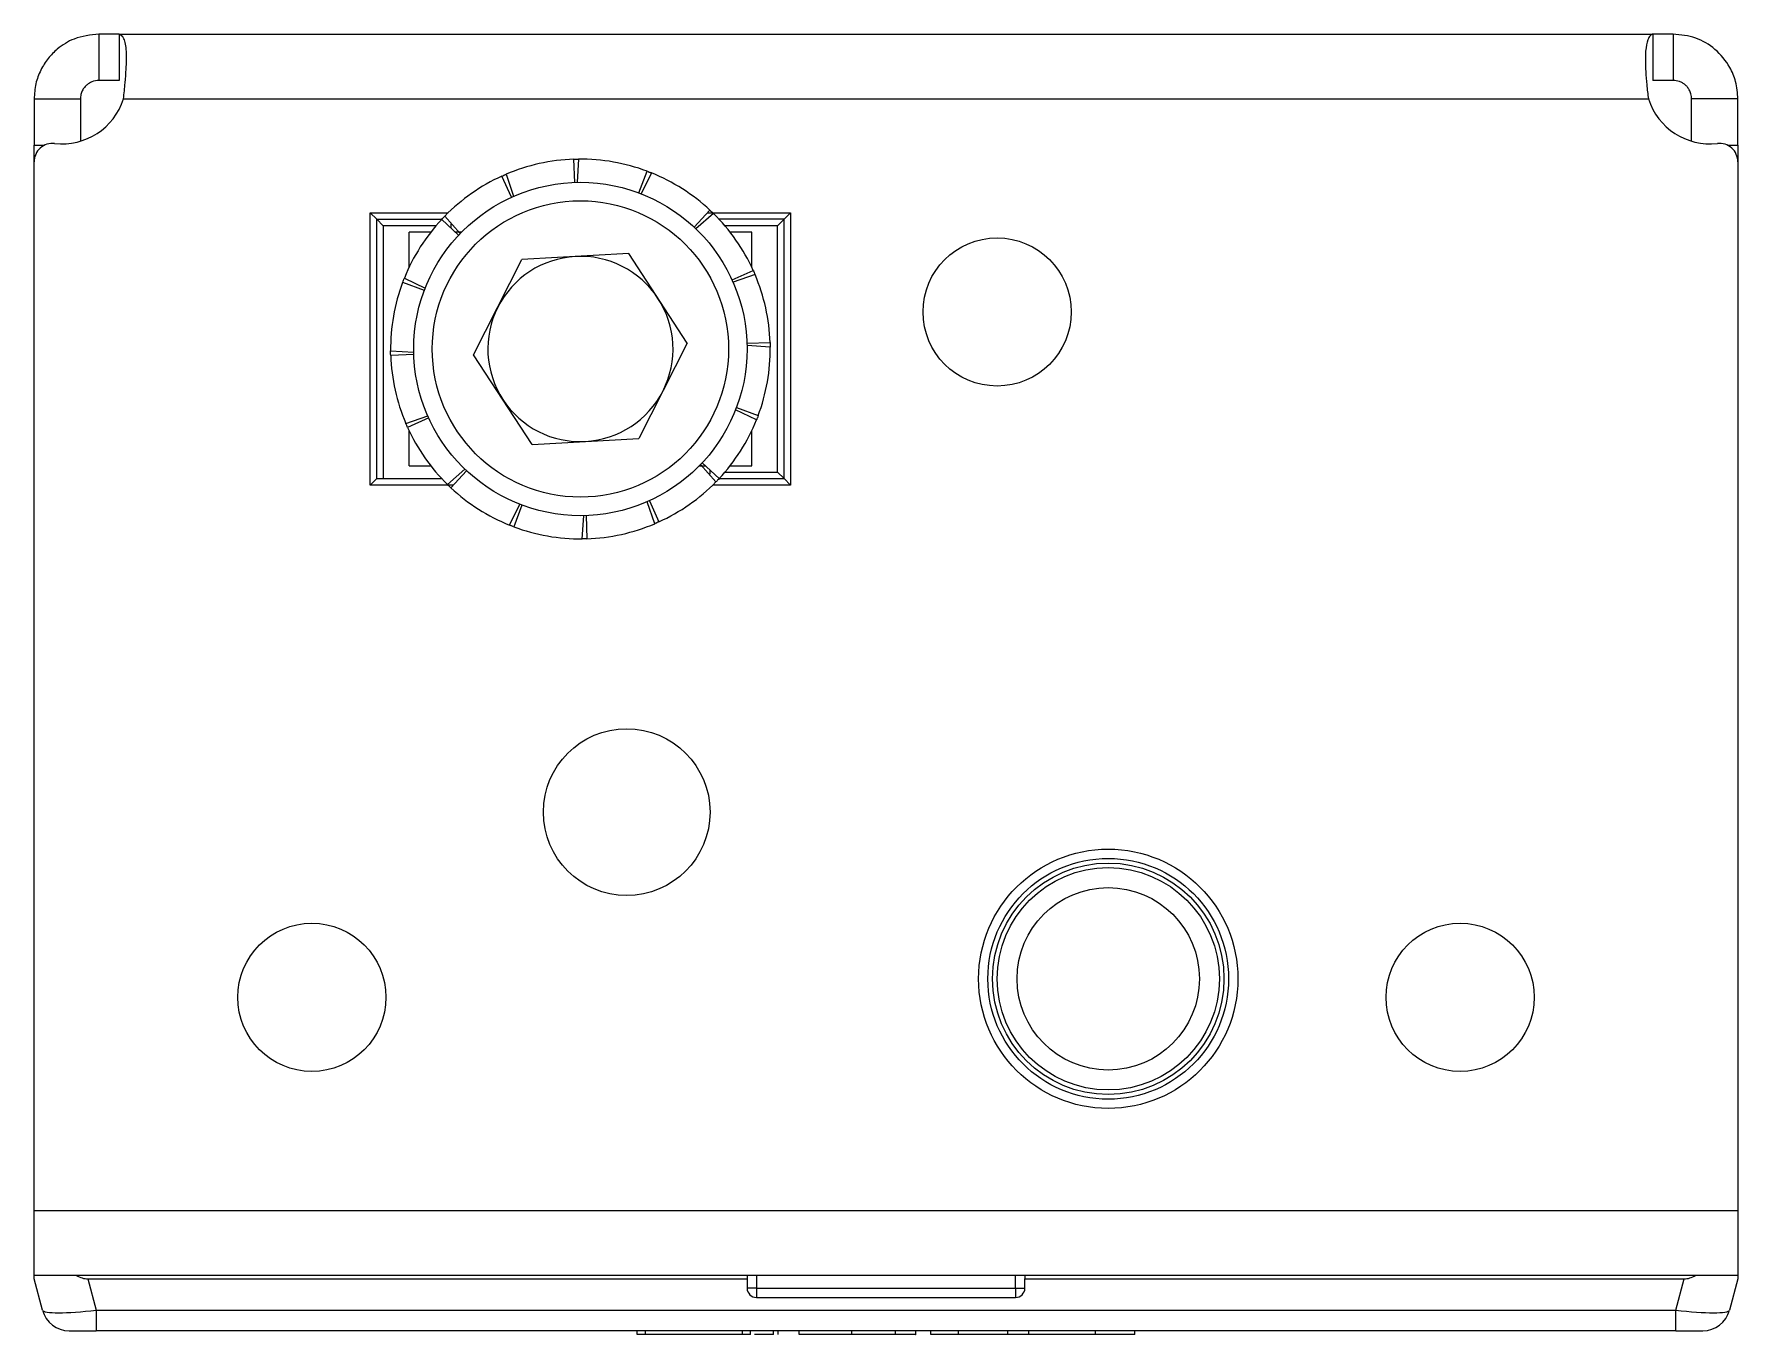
# Model space of a CAD drawing. Header units: millimetres. Extents: x -99 to 5061, y -1371 to 657.
# Drawn here: x 1243.6 to 1335.6, y -1370.9 to -1300.7 of the extents above; entities that cross this region are included whole.
import ezdxf

# ---------------------------------------------------------------- set-up
doc = ezdxf.new("R2010")
doc.units = ezdxf.units.MM

msp = doc.modelspace()

# ---------------------------------------------------------------- linework, layer by layer
at = {"color": 7, "linetype": 'Continuous', "lineweight": 25}
for p, q in [((1247.147, -1300.722), (1247.147, -1303.222)), ((1248.234, -1300.722), (1247.147, -1300.722)), ((1248.234, -1300.722), (1248.234, -1303.222)), ((1248.234, -1300.722), (1331.061, -1300.722)), ((1331.061, -1300.722), (1331.061, -1303.222)), ((1332.147, -1300.722), (1331.061, -1300.722)), ((1332.147, -1300.722), (1332.147, -1303.222)), ((1248.234, -1303.222), (1247.147, -1303.222)), ((1332.147, -1303.222), (1331.061, -1303.222)), ((1243.647, -1304.222), (1246.147, -1304.222)), ((1243.647, -1304.222), (1243.647, -1306.725)), ((1246.147, -1304.222), (1246.147, -1306.504)), ((1335.647, -1304.222), (1333.147, -1304.222)), ((1333.147, -1306.504), (1333.147, -1304.222)), ((1335.647, -1306.725), (1335.647, -1304.222)), ((1243.647, -1307.622), (1243.647, -1306.725)), ((1335.647, -1306.725), (1335.647, -1307.622)), ((1243.647, -1364.222), (1243.647, -1307.622)), ((1272.841, -1308.727), (1272.798, -1307.477)), ((1273.048, -1307.472), (1272.967, -1308.723)), ((1276.307, -1309.294), (1276.745, -1308.124)), ((1276.978, -1308.214), (1276.424, -1309.339)), ((1335.647, -1307.622), (1335.647, -1364.222)), ((1269.422, -1309.529), (1268.905, -1308.391)), ((1269.133, -1308.29), (1269.537, -1309.478)), ((1261.797, -1310.372), (1262.147, -1310.722)), ((1262.147, -1310.722), (1265.66, -1310.722)), ((1262.147, -1324.722), (1262.147, -1310.722)), ((1262.147, -1310.722), (1262.497, -1311.072)), ((1266.57, -1311.578), (1265.657, -1310.725)), ((1265.83, -1310.544), (1266.657, -1311.487)), ((1266.147, -1310.972), (1266.147, -1311.183)), ((1279.291, -1311.145), (1280.144, -1310.231)), ((1280.325, -1310.404), (1279.382, -1311.231)), ((1284.147, -1310.722), (1280.635, -1310.722)), ((1283.797, -1311.072), (1284.147, -1310.722)), ((1284.147, -1310.722), (1284.497, -1310.372)), ((1284.147, -1324.722), (1284.147, -1310.722)), ((1263.897, -1313.306), (1263.897, -1311.422)), ((1265.062, -1311.422), (1263.897, -1311.422)), ((1266.72, -1311.422), (1266.403, -1311.422)), ((1282.397, -1311.422), (1281.233, -1311.422)), ((1282.397, -1313.306), (1282.397, -1311.422)), ((1275.755, -1312.571), (1269.991, -1312.887)), ((1278.912, -1317.405), (1275.755, -1312.571)), ((1267.383, -1318.038), (1269.991, -1312.887)), ((1281.34, -1313.996), (1282.478, -1313.479)), ((1282.579, -1313.708), (1281.391, -1314.111)), ((1264.72, -1314.562), (1263.55, -1314.124)), ((1263.64, -1313.891), (1264.765, -1314.445)), ((1278.912, -1317.405), (1276.304, -1322.556)), ((1282.142, -1317.415), (1283.391, -1317.373)), ((1262.898, -1317.821), (1264.149, -1317.902)), ((1264.153, -1318.028), (1262.903, -1318.07)), ((1270.539, -1322.872), (1267.383, -1318.038)), ((1283.397, -1317.622), (1282.146, -1317.541)), ((1282.655, -1321.552), (1281.53, -1320.998)), ((1281.575, -1320.881), (1282.745, -1321.319)), ((1263.716, -1321.736), (1264.903, -1321.332)), ((1264.954, -1321.447), (1263.817, -1321.964)), ((1263.897, -1324.022), (1263.897, -1322.137)), ((1270.539, -1322.872), (1276.304, -1322.556)), ((1282.397, -1324.022), (1282.397, -1322.137)), ((1279.724, -1323.865), (1280.638, -1324.719)), ((1261.797, -1325.072), (1262.147, -1324.722)), ((1262.147, -1324.722), (1265.66, -1324.722)), ((1263.897, -1324.022), (1265.062, -1324.022)), ((1265.97, -1325.039), (1266.913, -1324.212)), ((1267.004, -1324.298), (1266.15, -1325.212)), ((1279.575, -1324.022), (1279.892, -1324.022)), ((1280.465, -1324.899), (1279.638, -1323.956)), ((1280.147, -1324.472), (1280.147, -1324.26)), ((1280.635, -1324.722), (1284.147, -1324.722)), ((1281.233, -1324.022), (1282.397, -1324.022)), ((1283.797, -1324.372), (1284.147, -1324.722)), ((1284.147, -1324.722), (1284.497, -1325.072)), ((1269.317, -1327.229), (1269.871, -1326.104)), ((1269.988, -1326.149), (1269.549, -1327.319)), ((1277.161, -1327.153), (1276.758, -1325.966)), ((1276.873, -1325.914), (1277.39, -1327.052)), ((1273.247, -1327.971), (1273.328, -1326.72)), ((1273.454, -1326.716), (1273.496, -1327.966)), ((1243.647, -1367.722), (1243.647, -1364.222)), ((1335.647, -1364.222), (1335.647, -1367.722)), ((1243.647, -1367.922), (1243.647, -1367.722)), ((1243.647, -1367.722), (1335.647, -1367.722)), ((1244.1, -1369.61), (1243.647, -1367.922)), ((1246.545, -1367.922), (1282.147, -1367.922)), ((1282.147, -1367.722), (1282.147, -1367.922)), ((1282.147, -1367.922), (1282.147, -1368.422)), ((1297.147, -1367.722), (1297.147, -1367.922)), ((1297.147, -1367.922), (1332.75, -1367.922)), ((1297.147, -1368.422), (1297.147, -1367.922)), ((1335.647, -1367.922), (1335.195, -1369.61)), ((1335.647, -1367.722), (1335.647, -1367.922)), ((1282.647, -1368.922), (1296.647, -1368.922)), ((1245.549, -1370.722), (1246.998, -1370.722)), ((1332.297, -1370.722), (1246.998, -1370.722)), ((1276.22, -1370.922), (1276.22, -1370.722)), ((1282.333, -1370.922), (1282.333, -1370.722)), ((1283.57, -1370.922), (1283.57, -1370.722)), ((1283.823, -1370.922), (1283.823, -1370.722)), ((1284.965, -1370.922), (1284.965, -1370.722)), ((1291.261, -1370.947), (1291.261, -1370.722)), ((1292.074, -1370.922), (1292.074, -1370.722)), ((1293.561, -1370.922), (1293.561, -1370.722)), ((1296.229, -1370.922), (1296.229, -1370.722)), ((1297.36, -1370.922), (1297.36, -1370.722)), ((1303.075, -1370.922), (1303.075, -1370.722)), ((1332.297, -1370.722), (1333.746, -1370.722)), ((1281.899, -1370.922), (1276.654, -1370.922)), ((1287.794, -1370.922), (1284.965, -1370.922)), ((1293.561, -1370.922), (1292.074, -1370.922)), ((1296.229, -1370.922), (1293.561, -1370.922)), ((1297.36, -1370.922), (1296.229, -1370.922)), ((1297.419, -1370.922), (1297.36, -1370.922))]:
    msp.add_line(p, q, dxfattribs=at)
at = {"color": 8, "linetype": 'Continuous', "lineweight": 18}
for p, q in [((1248.479, -1304.222), (1330.815, -1304.222)), ((1243.647, -1306.725), (1244.207, -1306.725)), ((1335.088, -1306.725), (1335.647, -1306.725)), ((1261.797, -1310.372), (1266.003, -1310.372)), ((1261.797, -1325.072), (1261.797, -1310.372)), ((1280.013, -1310.372), (1284.497, -1310.372)), ((1284.497, -1310.372), (1284.497, -1325.072)), ((1265.347, -1311.072), (1262.497, -1311.072)), ((1262.497, -1311.072), (1262.497, -1324.722)), ((1283.797, -1311.072), (1280.947, -1311.072)), ((1283.797, -1324.372), (1283.797, -1311.072)), ((1280.947, -1324.372), (1283.797, -1324.372)), ((1266.282, -1325.072), (1261.797, -1325.072)), ((1284.497, -1325.072), (1280.292, -1325.072)), ((1243.647, -1364.222), (1335.647, -1364.222)), ((1246.545, -1367.922), (1246.998, -1369.61)), ((1282.647, -1367.722), (1282.647, -1368.422)), ((1296.647, -1368.422), (1296.647, -1367.722)), ((1332.297, -1369.61), (1332.75, -1367.922)), ((1282.647, -1368.422), (1282.147, -1368.422)), ((1282.647, -1368.422), (1282.647, -1368.922)), ((1282.647, -1368.422), (1296.647, -1368.422)), ((1296.647, -1368.422), (1297.147, -1368.422)), ((1296.647, -1368.422), (1296.647, -1368.922)), ((1246.998, -1369.61), (1332.297, -1369.61)), ((1246.998, -1369.61), (1246.998, -1370.722)), ((1332.297, -1370.722), (1332.297, -1369.61)), ((1276.654, -1370.922), (1276.654, -1370.722)), ((1281.899, -1370.922), (1281.899, -1370.722)), ((1287.794, -1370.922), (1287.794, -1370.722)), ((1290.155, -1370.922), (1290.155, -1370.722)), ((1300.965, -1370.922), (1300.965, -1370.722))]:
    msp.add_line(p, q, dxfattribs=at)
at = {"color": 7, "linetype": 'Continuous', "lineweight": 25}
for centre, radius in [((1273.147, -1317.722), 9), ((1295.647, -1315.722), 4), ((1275.647, -1342.722), 4.5), ((1301.647, -1351.722), 7), ((1301.647, -1351.722), 6.5), ((1301.647, -1351.722), 6), ((1301.647, -1351.722), 4.925), ((1258.647, -1352.722), 4), ((1320.647, -1352.722), 4)]:
    msp.add_circle(centre, radius, dxfattribs=at)
at = {"color": 8, "linetype": 'Continuous', "lineweight": 18}
for centre, radius in [((1273.147, -1317.722), 8), ((1301.647, -1351.722), 6.25)]:
    msp.add_circle(centre, radius, dxfattribs=at)
at = {"color": 7, "linetype": 'Continuous', "lineweight": 25}
for centre, radius, start, end in [((1245.147, -1303.15), 3.5, 263.62063, 342.17471), ((1334.147, -1303.15), 3.5, 197.82529, 276.37937), ((1244.647, -1307.622), 1, 83.62063, 180), ((1334.647, -1307.622), 1, 360, 96.37937), ((1273.147, -1317.722), 10.25, 91.95052, 113.05461), ((1273.147, -1317.722), 10.25, 69.45052, 90.55461), ((1273.147, -1317.722), 10.25, 46.95052, 68.05461), ((1273.147, -1317.722), 10.25, 114.45052, 135.55461), ((1273.147, -1317.722), 10.25, 136.95052, 158.05461), ((1273.147, -1317.722), 10.25, 24.45052, 45.55461), ((1273.147, -1317.722), 5, 93.14553, 153.14553), ((1273.147, -1317.722), 5, 33.14553, 93.14553), ((1273.147, -1317.722), 10.25, 1.95052, 23.05461), ((1273.147, -1317.722), 10.25, 159.45052, 180.55461), ((1273.147, -1317.722), 5, 153.14553, 213.14553), ((1273.147, -1317.722), 5, 333.14553, 33.14553), ((1273.147, -1317.722), 10.25, 181.95052, 203.05461), ((1273.147, -1317.722), 10.25, 339.45052, 0.55461), ((1273.147, -1317.722), 5, 273.14553, 333.14553), ((1273.147, -1317.722), 5, 213.14553, 273.14553), ((1273.147, -1317.722), 10.25, 204.45052, 225.55461), ((1273.147, -1317.722), 10.25, 316.95052, 338.05461), ((1273.147, -1317.722), 10.25, 226.95052, 248.05461), ((1273.147, -1317.722), 10.25, 294.45052, 315.55461), ((1273.147, -1317.722), 10.25, 249.45052, 270.55461), ((1273.147, -1317.722), 10.25, 271.95052, 293.05461), ((1282.647, -1368.422), 0.5, 180, 270), ((1296.647, -1368.422), 0.5, 270, 0), ((1245.549, -1369.222), 1.5, 195, 270), ((1333.746, -1369.222), 1.5, 270, 345)]:
    msp.add_arc(centre, radius, start, end, dxfattribs=at)
for centre, major_axis, start_param, end_param in [((1243.647, -1356.33), (3.099, -11.565), 6.030113, 6.216148), ((1335.647, -1356.33), (-3.099, -11.565), 0.067037, 0.253072)]:
    msp.add_ellipse(centre, major_axis=major_axis, ratio=0.250563, start_param=start_param, end_param=end_param, dxfattribs=at)
at = {"color": 8, "linetype": 'Continuous', "lineweight": 18}
for centre, major_axis, start_param, end_param in [((1247.102, -1369.222), (3.003, 0.382), 3.158333, 4.662092), ((1332.193, -1369.222), (3.003, -0.382), 4.762686, 6.266445)]:
    msp.add_ellipse(centre, major_axis=major_axis, ratio=0.123038, start_param=start_param, end_param=end_param, dxfattribs=at)
at = {"color": 7, "linetype": 'Continuous', "lineweight": 25}
for points, knots in [([(1247.147, -1300.722), (1246.691, -1300.772), (1245.886, -1300.862), (1244.976, -1301.431), (1244.385, -1302.031), (1243.984, -1302.663), (1243.703, -1303.407), (1243.666, -1303.945), (1243.647, -1304.222)], [0, 0, 0, 0, 0.254149, 0.448213, 0.574908, 0.708872, 0.850468, 1, 1, 1, 1]), ([(1248.479, -1304.222), (1248.509, -1303.927), (1248.566, -1303.375), (1248.634, -1302.473), (1248.657, -1301.59), (1248.52, -1300.865), (1248.331, -1300.771), (1248.234, -1300.722)], [0, 0, 0, 0, 0.16069, 0.301312, 0.521951, 0.753573, 1, 1, 1, 1]), ([(1331.061, -1300.722), (1331.008, -1300.738), (1330.908, -1300.77), (1330.761, -1301.054), (1330.659, -1301.515), (1330.643, -1302.144), (1330.663, -1302.759), (1330.718, -1303.465), (1330.782, -1303.966), (1330.815, -1304.222)], [0, 0, 0, 0, 0.1440667, 0.2712756, 0.4749075, 0.5979974, 0.7263376, 0.8602454, 1, 1, 1, 1]), ([(1335.647, -1304.222), (1335.623, -1303.906), (1335.576, -1303.315), (1335.177, -1302.37), (1334.464, -1301.503), (1333.366, -1300.846), (1332.561, -1300.764), (1332.147, -1300.722)], [0, 0, 0, 0, 0.17084, 0.319217, 0.548103, 0.767822, 1, 1, 1, 1]), ([(1247.147, -1303.222), (1247.02, -1303.234), (1246.807, -1303.256), (1246.538, -1303.414), (1246.36, -1303.593), (1246.244, -1303.776), (1246.163, -1303.992), (1246.153, -1304.143), (1246.147, -1304.222)], [0, 0, 0, 0, 0.296302, 0.497469, 0.615497, 0.73607, 0.863114, 1, 1, 1, 1]), ([(1333.147, -1304.222), (1333.14, -1304.131), (1333.127, -1303.964), (1333.034, -1303.743), (1332.919, -1303.576), (1332.788, -1303.448), (1332.649, -1303.351), (1332.425, -1303.245), (1332.262, -1303.231), (1332.147, -1303.222)], [0, 0, 0, 0, 0.1543587, 0.2872828, 0.4004353, 0.4965437, 0.6043139, 0.7231511, 1, 1, 1, 1]), ([(1272.798, -1307.477), (1272.84, -1307.476), (1272.903, -1307.474), (1272.986, -1307.473), (1273.027, -1307.472), (1273.048, -1307.472)], [0, 0, 0, 0, 0.499981, 0.749988, 1, 1, 1, 1]), ([(1276.745, -1308.124), (1276.784, -1308.139), (1276.843, -1308.161), (1276.92, -1308.191), (1276.959, -1308.207), (1276.978, -1308.214)], [0, 0, 0, 0, 0.499981, 0.749988, 1, 1, 1, 1]), ([(1268.905, -1308.391), (1268.943, -1308.374), (1269, -1308.348), (1269.076, -1308.315), (1269.114, -1308.298), (1269.133, -1308.29)], [0, 0, 0, 0, 0.499981, 0.749988, 1, 1, 1, 1]), ([(1265.657, -1310.725), (1265.686, -1310.694), (1265.728, -1310.649), (1265.786, -1310.589), (1265.815, -1310.559), (1265.83, -1310.544)], [0, 0, 0, 0, 0.499981, 0.749988, 1, 1, 1, 1]), ([(1280.144, -1310.231), (1280.175, -1310.26), (1280.22, -1310.303), (1280.28, -1310.36), (1280.31, -1310.389), (1280.325, -1310.404)], [0, 0, 0, 0, 0.4999808, 0.7499881, 1, 1, 1, 1]), ([(1282.478, -1313.479), (1282.495, -1313.517), (1282.521, -1313.574), (1282.554, -1313.65), (1282.571, -1313.688), (1282.579, -1313.708)], [0, 0, 0, 0, 0.499981, 0.749988, 1, 1, 1, 1]), ([(1263.55, -1314.124), (1263.564, -1314.085), (1263.586, -1314.026), (1263.617, -1313.949), (1263.632, -1313.91), (1263.64, -1313.891)], [0, 0, 0, 0, 0.499981, 0.749988, 1, 1, 1, 1]), ([(1283.391, -1317.373), (1283.393, -1317.414), (1283.395, -1317.477), (1283.396, -1317.56), (1283.397, -1317.602), (1283.397, -1317.622)], [0, 0, 0, 0, 0.499981, 0.749988, 1, 1, 1, 1]), ([(1262.903, -1318.07), (1262.902, -1318.029), (1262.9, -1317.966), (1262.899, -1317.883), (1262.898, -1317.842), (1262.898, -1317.821)], [0, 0, 0, 0, 0.499981, 0.749988, 1, 1, 1, 1]), ([(1263.817, -1321.964), (1263.799, -1321.926), (1263.774, -1321.869), (1263.741, -1321.793), (1263.724, -1321.755), (1263.716, -1321.736)], [0, 0, 0, 0, 0.499981, 0.749988, 1, 1, 1, 1]), ([(1282.745, -1321.319), (1282.73, -1321.358), (1282.708, -1321.417), (1282.678, -1321.494), (1282.662, -1321.533), (1282.655, -1321.552)], [0, 0, 0, 0, 0.499981, 0.749988, 1, 1, 1, 1]), ([(1280.638, -1324.719), (1280.609, -1324.749), (1280.566, -1324.794), (1280.509, -1324.854), (1280.48, -1324.884), (1280.465, -1324.899)], [0, 0, 0, 0, 0.499981, 0.749988, 1, 1, 1, 1]), ([(1266.15, -1325.212), (1266.12, -1325.183), (1266.075, -1325.141), (1266.015, -1325.083), (1265.985, -1325.054), (1265.97, -1325.039)], [0, 0, 0, 0, 0.499981, 0.749988, 1, 1, 1, 1]), ([(1269.549, -1327.319), (1269.511, -1327.305), (1269.452, -1327.282), (1269.375, -1327.252), (1269.336, -1327.237), (1269.317, -1327.229)], [0, 0, 0, 0, 0.499981, 0.749988, 1, 1, 1, 1]), ([(1277.39, -1327.052), (1277.352, -1327.069), (1277.295, -1327.095), (1277.219, -1327.128), (1277.18, -1327.145), (1277.161, -1327.153)], [0, 0, 0, 0, 0.499981, 0.749988, 1, 1, 1, 1]), ([(1273.496, -1327.966), (1273.455, -1327.967), (1273.392, -1327.969), (1273.309, -1327.97), (1273.267, -1327.971), (1273.247, -1327.971)], [0, 0, 0, 0, 0.499981, 0.749988, 1, 1, 1, 1]), ([(1276.654, -1370.922), (1276.59, -1370.922), (1276.462, -1370.922), (1276.321, -1370.922), (1276.235, -1370.922), (1276.225, -1370.922), (1276.22, -1370.922)], [0, 0, 0, 0, 0.281303, 0.555629, 0.773878, 1, 1, 1, 1]), ([(1282.333, -1370.922), (1282.325, -1370.922), (1282.308, -1370.922), (1282.192, -1370.922), (1282.051, -1370.922), (1281.95, -1370.922), (1281.899, -1370.922)], [0, 0, 0, 0, 0.2852483, 0.5605631, 0.7771515, 1, 1, 1, 1]), ([(1283.57, -1370.922), (1283.518, -1370.922), (1283.408, -1370.922), (1283.108, -1370.922), (1282.824, -1370.922), (1282.619, -1370.922), (1282.554, -1370.922)], [0, 0, 0, 0, 0.255277, 0.538303, 0.854078, 1, 1, 1, 1]), ([(1283.393, -1370.922), (1283.28, -1370.922), (1283.036, -1370.922), (1282.731, -1370.922), (1282.555, -1370.922), (1282.554, -1370.922)], [0, 0, 0, 0, 0.466249, 0.997338, 1, 1, 1, 1]), ([(1290.155, -1370.922), (1289.997, -1370.922), (1289.638, -1370.922), (1288.838, -1370.922), (1288.206, -1370.922), (1287.794, -1370.922)], [0, 0, 0, 0, 0.2167419, 0.4896426, 1, 1, 1, 1]), ([(1291.245, -1370.922), (1291.25, -1370.922), (1291.277, -1370.922), (1291.12, -1370.922), (1290.752, -1370.922), (1290.366, -1370.922), (1290.155, -1370.922)], [0, 0, 0, 0, 0.061615, 0.333035, 0.637399, 1, 1, 1, 1]), ([(1300.965, -1370.922), (1300.464, -1370.922), (1299.528, -1370.922), (1298.336, -1370.922), (1297.61, -1370.922), (1297.43, -1370.922), (1297.419, -1370.922)], [0, 0, 0, 0, 0.381983, 0.713352, 0.984017, 1, 1, 1, 1]), ([(1303.075, -1370.922), (1302.705, -1370.922), (1302.016, -1370.922), (1301.298, -1370.922), (1300.965, -1370.922)], [0, 0, 0, 0, 0.5368, 1, 1, 1, 1])]:
    msp.add_open_spline(points, degree=3, knots=knots, dxfattribs=at)

doc.saveas('drawing.dxf')
